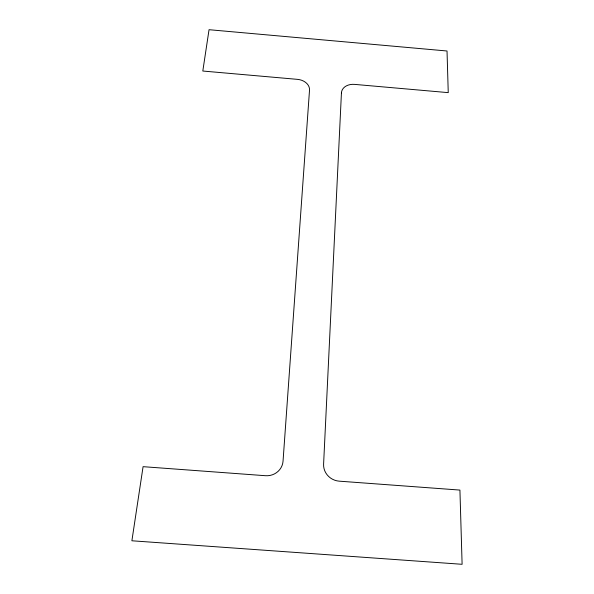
<?xml version="1.0" encoding="UTF-8"?>
<svg xmlns="http://www.w3.org/2000/svg" width="594" height="594" viewBox="0 0 594 594"><rect width="100%" height="100%" fill="white"/><g stroke="black" fill="none" stroke-linecap="round" stroke-linejoin="round"><path stroke-width="0.89" d="M341.439 92.894L323.596 464.204A16.372 15.511 23.9 0 0 339.211 481.162L459.927 490.08L462.11 564.3L131.89 540.778L143.08 466.669L265.481 475.712A16.35 15.644 0.4 0 0 283.041 461.189L309.519 90.095A12.875 9.704 5.5 0 0 297.475 79.358L202.806 71.028L209.043 29.7L447.022 50.995L448.247 92.634L354.588 84.385A12.845 9.667 8.7 0 0 341.439 92.894"/></g></svg>
